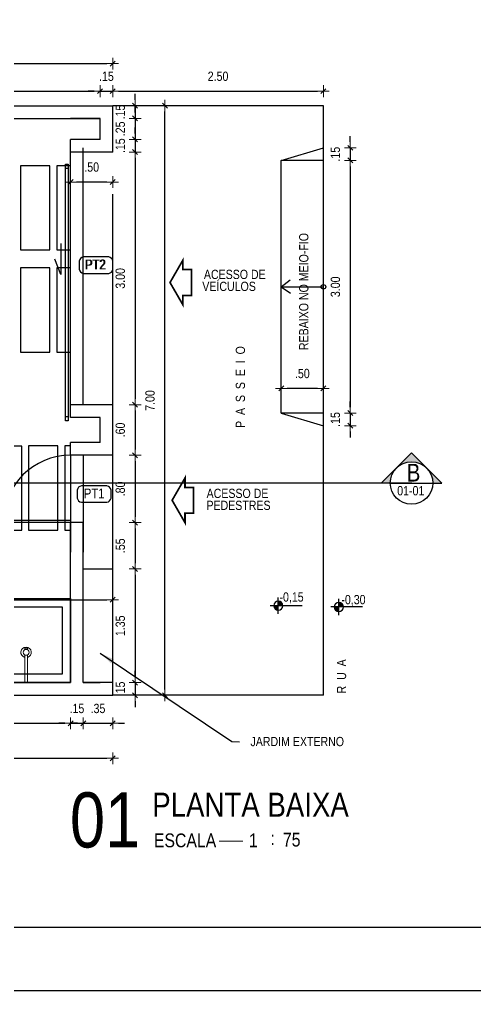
# Model space of a CAD drawing. Header units: millimetres. Extents: x -677 to -23, y -135 to 1112.
# Drawn here: x -113.69 to -108.28, y 838.58 to 850.11 of the extents above; entities that cross this region are included whole.
import ezdxf
from ezdxf.enums import TextEntityAlignment as Align

# ---------------------------------------------------------------- set-up
doc = ezdxf.new("R2010")
doc.units = ezdxf.units.MM
doc.header["$LTSCALE"] = 20
doc.header["$MEASUREMENT"] = 0
doc.header["$PDSIZE"] = -5
for name, pattern in [('DASHDOT2', [0.5, 0.25, -0.125, 0, -0.125]), ('HIDDEN2', [0.1875, 0.125, -0.0625]), ('TRAÇO-2PTOS_P', [0.625, 0.25, -0.125, 0, -0.125, 0, -0.125])]:
    doc.linetypes.add(name, pattern=pattern)
doc.layers.get('0').update_dxf_attribs({"linetype": 'CONTINUOUS'})
doc.layers.get('Defpoints').update_dxf_attribs({"linetype": 'CONTINUOUS'})
for name, color, linetype in [('AR-ALV', 5, 'CONTINUOUS'), ('ARQ-COB-PROJ', 8, 'TRAÇO-2PTOS_P'), ('COTA', 7, 'CONTINUOUS'), ('COTAS', 7, 'CONTINUOUS'), ('DIVERSOS', 1, 'CONTINUOUS'), ('E-txt-g', 3, 'CONTINUOUS'), ('E-TXT-Y', 2, 'CONTINUOUS'), ('Layer1', 7, 'CONTINUOUS'), ('LAYER4', 7, 'CONTINUOUS'), ('LAYER5', 8, 'CONTINUOUS'), ('LAYER7', 4, 'CONTINUOUS')]:
    doc.layers.add(name, color=color, linetype=linetype)
for name, color, linetype, lineweight in [('E-Cta-W', 7, 'CONTINUOUS', 20), ('E-Lay-9', 9, 'CONTINUOUS', 9), ('E-Pen-C', 4, 'CONTINUOUS', 15), ('E-Pen-G', 3, 'CONTINUOUS', 30), ('E-Txt-W', 7, 'CONTINUOUS', 20)]:
    doc.layers.add(name, color=color, linetype=linetype, lineweight=lineweight)
doc.styles.add('F2', font='swissc.ttf')
doc.dimstyles.new('DIMENSION-1', dxfattribs={"dimtxt": 0.11, "dimasz": 0.07, "dimexe": 1, "dimexo": 0, "dimgap": 0.12, "dimtad": 1, "dimzin": 7, "dimdsep": 46, "dimtxsty": 'F2', "dimblk1": 'TRACO', "dimblk2": 'TRACO', "dimsah": 1, "dimcen": 1, "dimse1": 1, "dimse2": 1, "dimclrd": 256, "dimclre": 256, "dimclrt": 6, "dimadec": 0, "dimazin": 0, "dimtfac": 1, "dimtix": 1, "dimtmove": 2, "dimatfit": 3, "dimldrblk": 'TRACO', "dimfxl": 1, "dimtolj": 1, "dimtzin": 0, "dimarcsym": 0})
doc.dimstyles.get("Standard").update_dxf_attribs({"dimtxt": 0.18, "dimasz": 0.18, "dimexe": 0.18, "dimexo": 0.0625, "dimgap": 0.09, "dimtad": 0, "dimtih": 1, "dimtoh": 1, "dimdec": 4, "dimzin": 0, "dimdsep": 46, "dimtxsty": 'Standard', "dimcen": 0.09, "dimadec": 0, "dimazin": 0, "dimtfac": 1, "dimtdec": 4, "dimtofl": 0, "dimtmove": 0, "dimatfit": 3, "dimfxl": 1, "dimtolj": 1, "dimtzin": 0, "dimarcsym": 0})

# ---------------------------------------------------------------- blocks, each defined once
blk = doc.blocks.new('TRACO')
at = {"layer": 'E-Pen-C'}
for p, q in [((-1, 0), (1, 0)), ((0, 1), (0, -1))]:
    blk.add_line(p, q, dxfattribs=at)
at = {"layer": 'E-Pen-G'}
blk.add_line((-0.42, -0.42), (0.42, 0.42), dxfattribs=at)
blk = doc.blocks.new('*D831')
at = {"color": 4, "lineweight": -2}
blk.add_line((-115.655, 841.751), (-113.155, 841.751), dxfattribs=at)
at = {"layer": 'Defpoints', "color": 0, "linetype": 'Continuous'}
for p in [(-115.725, 842.234), (-113.085, 842.234), (-113.085, 841.751)]:
    blk.add_point(p, dxfattribs=at)
at = {"color": 4, "linetype": 'Continuous', "lineweight": -2, "xscale": 0.07, "yscale": 0.07, "zscale": 0.07, "rotation": 180}
blk.add_blockref('TRACO', (-115.725, 841.751), dxfattribs=at)
at = {"color": 4, "linetype": 'Continuous', "lineweight": -2, "xscale": 0.07, "yscale": 0.07, "zscale": 0.07}
blk.add_blockref('TRACO', (-113.085, 841.751), dxfattribs=at)
at = {"color": 4, "linetype": 'Continuous', "insert": (-114.405, 841.927), "char_height": 0.11, "attachment_point": 5, "style": 'F2'}
blk.add_mtext('\\A1;3.85', dxfattribs=at)
blk = doc.blocks.new('*D665')
at = {"color": 4, "lineweight": -2}
for p, q in [((-113.155, 841.751), (-113.225, 841.751)), ((-113.085, 841.751), (-112.935, 841.751)), ((-112.865, 841.751), (-112.795, 841.751))]:
    blk.add_line(p, q, dxfattribs=at)
at = {"layer": 'Defpoints', "color": 0, "linetype": 'Continuous'}
for p in [(-113.085, 842.234), (-112.935, 842.234), (-112.935, 841.751)]:
    blk.add_point(p, dxfattribs=at)
at = {"color": 4, "linetype": 'Continuous', "lineweight": -2, "xscale": 0.07, "yscale": 0.07, "zscale": 0.07}
blk.add_blockref('TRACO', (-113.085, 841.751), dxfattribs=at)
at = {"color": 4, "linetype": 'Continuous', "lineweight": -2, "xscale": 0.07, "yscale": 0.07, "zscale": 0.07, "rotation": 180}
blk.add_blockref('TRACO', (-112.935, 841.751), dxfattribs=at)
at = {"color": 4, "linetype": 'Continuous', "insert": (-113.01, 841.927), "char_height": 0.11, "attachment_point": 5, "style": 'F2'}
blk.add_mtext('\\A1;.15', dxfattribs=at)
blk = doc.blocks.new('*D666')
at = {"color": 4, "lineweight": -2}
blk.add_line((-137.515, 841.336), (-112.655, 841.336), dxfattribs=at)
at = {"layer": 'Defpoints', "color": 0, "linetype": 'Continuous'}
for p in [(-137.585, 841.974), (-112.585, 841.974), (-112.585, 841.336)]:
    blk.add_point(p, dxfattribs=at)
at = {"color": 4, "linetype": 'Continuous', "lineweight": -2, "xscale": 0.07, "yscale": 0.07, "zscale": 0.07, "rotation": 180}
blk.add_blockref('TRACO', (-137.585, 841.336), dxfattribs=at)
at = {"color": 4, "linetype": 'Continuous', "lineweight": -2, "xscale": 0.07, "yscale": 0.07, "zscale": 0.07}
blk.add_blockref('TRACO', (-112.585, 841.336), dxfattribs=at)
at = {"color": 4, "linetype": 'Continuous', "insert": (-122.735, 841.527), "char_height": 0.11, "attachment_point": 5, "style": 'F2'}
blk.add_mtext('\\A1;25.00', dxfattribs=at)
blk = doc.blocks.new('*D839')
at = {"color": 4, "lineweight": -2}
blk.add_line((-115.655, 849.257), (-112.805, 849.257), dxfattribs=at)
at = {"layer": 'Defpoints', "color": 0, "linetype": 'Continuous'}
for p in [(-112.735, 849.257), (-112.735, 848.934), (-115.725, 845.384)]:
    blk.add_point(p, dxfattribs=at)
at = {"color": 4, "linetype": 'Continuous', "lineweight": -2, "xscale": 0.07, "yscale": 0.07, "zscale": 0.07, "rotation": 180}
blk.add_blockref('TRACO', (-115.725, 849.257), dxfattribs=at)
at = {"color": 4, "linetype": 'Continuous', "lineweight": -2, "xscale": 0.07, "yscale": 0.07, "zscale": 0.07}
blk.add_blockref('TRACO', (-112.735, 849.257), dxfattribs=at)
at = {"color": 4, "linetype": 'Continuous', "insert": (-114.23, 849.433), "char_height": 0.11, "attachment_point": 5, "style": 'F2'}
blk.add_mtext('\\A1;2.99', dxfattribs=at)
blk = doc.blocks.new('*D671')
at = {"color": 4, "lineweight": -2}
for p, q in [((-112.805, 849.257), (-112.875, 849.257)), ((-112.735, 849.257), (-112.585, 849.257)), ((-112.515, 849.257), (-112.445, 849.257))]:
    blk.add_line(p, q, dxfattribs=at)
at = {"layer": 'Defpoints', "color": 0, "linetype": 'Continuous'}
for p in [(-112.585, 849.257), (-112.585, 849.084), (-112.735, 848.934)]:
    blk.add_point(p, dxfattribs=at)
at = {"color": 4, "linetype": 'Continuous', "lineweight": -2, "xscale": 0.07, "yscale": 0.07, "zscale": 0.07}
blk.add_blockref('TRACO', (-112.735, 849.257), dxfattribs=at)
at = {"color": 4, "linetype": 'Continuous', "lineweight": -2, "xscale": 0.07, "yscale": 0.07, "zscale": 0.07, "rotation": 180}
blk.add_blockref('TRACO', (-112.585, 849.257), dxfattribs=at)
at = {"color": 4, "linetype": 'Continuous', "insert": (-112.66, 849.433), "char_height": 0.11, "attachment_point": 5, "style": 'F2'}
blk.add_mtext('\\A1;.15', dxfattribs=at)
blk = doc.blocks.new('*D840')
at = {"color": 4, "lineweight": -2}
blk.add_line((-137.515, 849.584), (-112.655, 849.584), dxfattribs=at)
at = {"layer": 'Defpoints', "color": 0, "linetype": 'Continuous'}
for p in [(-112.585, 849.584), (-137.585, 849.084), (-112.585, 849.084)]:
    blk.add_point(p, dxfattribs=at)
at = {"color": 4, "linetype": 'Continuous', "lineweight": -2, "xscale": 0.07, "yscale": 0.07, "zscale": 0.07, "rotation": 180}
blk.add_blockref('TRACO', (-137.585, 849.584), dxfattribs=at)
at = {"color": 4, "linetype": 'Continuous', "lineweight": -2, "xscale": 0.07, "yscale": 0.07, "zscale": 0.07}
blk.add_blockref('TRACO', (-112.585, 849.584), dxfattribs=at)
at = {"color": 4, "linetype": 'Continuous', "insert": (-122.735, 849.81), "char_height": 0.11, "attachment_point": 5, "style": 'F2'}
blk.add_mtext('\\A1;25.00', dxfattribs=at)
blk = doc.blocks.new('*D688')
at = {"color": 4, "lineweight": -2}
blk.add_line((-112.515, 849.257), (-110.155, 849.257), dxfattribs=at)
at = {"layer": 'Defpoints', "color": 0, "linetype": 'Continuous'}
for p in [(-110.085, 849.257), (-112.585, 848.857), (-110.085, 848.857)]:
    blk.add_point(p, dxfattribs=at)
at = {"color": 4, "linetype": 'Continuous', "lineweight": -2, "xscale": 0.07, "yscale": 0.07, "zscale": 0.07, "rotation": 180}
blk.add_blockref('TRACO', (-112.585, 849.257), dxfattribs=at)
at = {"color": 4, "linetype": 'Continuous', "lineweight": -2, "xscale": 0.07, "yscale": 0.07, "zscale": 0.07}
blk.add_blockref('TRACO', (-110.085, 849.257), dxfattribs=at)
at = {"color": 4, "linetype": 'Continuous', "insert": (-111.335, 849.433), "char_height": 0.11, "attachment_point": 5, "style": 'F2'}
blk.add_mtext('\\A1;2.50', dxfattribs=at)
blk = doc.blocks.new('*D689')
at = {"color": 4, "lineweight": -2}
for p, q in [((-109.766, 848.654), (-109.766, 848.724)), ((-109.766, 848.584), (-109.766, 848.434)), ((-109.766, 848.364), (-109.766, 848.294))]:
    blk.add_line(p, q, dxfattribs=at)
at = {"layer": 'Defpoints', "color": 0, "linetype": 'Continuous'}
for p in [(-109.925, 848.584), (-109.925, 848.434), (-109.766, 848.434)]:
    blk.add_point(p, dxfattribs=at)
at = {"color": 4, "linetype": 'Continuous', "lineweight": -2, "xscale": 0.07, "yscale": 0.07, "zscale": 0.07}
for p, rotation in [((-109.766, 848.584), 270), ((-109.766, 848.434), 90)]:
    blk.add_blockref('TRACO', p, dxfattribs=dict(at, rotation=rotation))
at = {"color": 4, "linetype": 'Continuous', "insert": (-109.943, 848.509), "char_height": 0.11, "attachment_point": 5, "rotation": 90, "style": 'F2'}
blk.add_mtext('\\A1;.15', dxfattribs=at)
blk = doc.blocks.new('*D690')
at = {"color": 4, "lineweight": -2}
blk.add_line((-109.766, 848.364), (-109.766, 845.504), dxfattribs=at)
at = {"layer": 'Defpoints', "color": 0, "linetype": 'Continuous'}
for p in [(-109.925, 848.434), (-109.925, 845.434), (-109.766, 845.434)]:
    blk.add_point(p, dxfattribs=at)
at = {"color": 4, "linetype": 'Continuous', "lineweight": -2, "xscale": 0.07, "yscale": 0.07, "zscale": 0.07}
for p, rotation in [((-109.766, 848.434), 90), ((-109.766, 845.434), 270)]:
    blk.add_blockref('TRACO', p, dxfattribs=dict(at, rotation=rotation))
at = {"color": 4, "linetype": 'Continuous', "insert": (-109.942, 846.934), "char_height": 0.11, "attachment_point": 5, "rotation": 90, "style": 'F2'}
blk.add_mtext('\\A1;3.00', dxfattribs=at)
blk = doc.blocks.new('*D691')
at = {"color": 4, "lineweight": -2}
for p, q in [((-109.766, 845.504), (-109.766, 845.574)), ((-109.766, 845.434), (-109.766, 845.284)), ((-109.766, 845.214), (-109.766, 845.144))]:
    blk.add_line(p, q, dxfattribs=at)
at = {"layer": 'Defpoints', "color": 0, "linetype": 'Continuous'}
for p in [(-109.925, 845.434), (-109.925, 845.284), (-109.766, 845.284)]:
    blk.add_point(p, dxfattribs=at)
at = {"color": 4, "linetype": 'Continuous', "lineweight": -2, "xscale": 0.07, "yscale": 0.07, "zscale": 0.07}
for p, rotation in [((-109.766, 845.434), 270), ((-109.766, 845.284), 90)]:
    blk.add_blockref('TRACO', p, dxfattribs=dict(at, rotation=rotation))
at = {"color": 4, "linetype": 'Continuous', "insert": (-109.943, 845.359), "char_height": 0.11, "attachment_point": 5, "rotation": 90, "style": 'F2'}
blk.add_mtext('\\A1;.15', dxfattribs=at)
blk = doc.blocks.new('*D692')
at = {"color": 4, "lineweight": -2}
blk.add_line((-110.155, 845.728), (-110.515, 845.728), dxfattribs=at)
at = {"layer": 'Defpoints', "color": 0, "linetype": 'Continuous'}
for p in [(-110.585, 845.728), (-110.585, 845.434), (-110.085, 845.434)]:
    blk.add_point(p, dxfattribs=at)
at = {"color": 4, "linetype": 'Continuous', "lineweight": -2, "xscale": 0.07, "yscale": 0.07, "zscale": 0.07, "rotation": 180}
blk.add_blockref('TRACO', (-110.585, 845.728), dxfattribs=at)
at = {"color": 4, "linetype": 'Continuous', "lineweight": -2, "xscale": 0.07, "yscale": 0.07, "zscale": 0.07}
blk.add_blockref('TRACO', (-110.085, 845.728), dxfattribs=at)
at = {"color": 4, "linetype": 'Continuous', "insert": (-110.335, 845.904), "char_height": 0.11, "attachment_point": 5, "style": 'F2'}
blk.add_mtext('\\A1;.50', dxfattribs=at)
blk = doc.blocks.new('Seta')
at = {"const_width": 2}
blk.add_lwpolyline([(10, 15), (10, 26), (25, 0), (10, -26), (10, -15), (0, -15), (0, 15)], close=True, dxfattribs=at)
blk = doc.blocks.new('*D693')
at = {"color": 4, "lineweight": -2}
for p, q in [((-113.005, 841.751), (-113.075, 841.751)), ((-112.935, 841.751), (-112.585, 841.751)), ((-112.515, 841.751), (-112.445, 841.751))]:
    blk.add_line(p, q, dxfattribs=at)
at = {"layer": 'Defpoints', "color": 0, "linetype": 'Continuous'}
for p in [(-112.935, 842.234), (-112.585, 842.234), (-112.585, 841.751)]:
    blk.add_point(p, dxfattribs=at)
at = {"color": 4, "linetype": 'Continuous', "lineweight": -2, "xscale": 0.07, "yscale": 0.07, "zscale": 0.07}
blk.add_blockref('TRACO', (-112.935, 841.751), dxfattribs=at)
at = {"color": 4, "linetype": 'Continuous', "lineweight": -2, "xscale": 0.07, "yscale": 0.07, "zscale": 0.07, "rotation": 180}
blk.add_blockref('TRACO', (-112.585, 841.751), dxfattribs=at)
at = {"color": 4, "linetype": 'Continuous', "insert": (-112.76, 841.927), "char_height": 0.11, "attachment_point": 5, "style": 'F2'}
blk.add_mtext('\\A1;.35', dxfattribs=at)
blk = doc.blocks.new('Chuveiro')
at = {"layer": 'E-Lay-9', "color": 8}
for p, q in [((-0.031, 0.016), (-0.36, 0.016)), ((0.051, 0.016), (0.031, 0.016)), ((0.051, 0.016), (0.051, -0.016)), ((-0.031, -0.016), (-0.36, -0.016)), ((0.051, -0.016), (0.031, -0.016))]:
    blk.add_line(p, q, dxfattribs=at)
blk.add_circle((0, 0), 0.0348, dxfattribs=at)
for centre, radius, start, end in [((0, 0), 0.0624, 194.4775, 165.5225), ((0.009, 0), 0.0444, 339.4266, 20.5734)]:
    blk.add_arc(centre, radius, start, end, dxfattribs=at)
blk = doc.blocks.new('A$C52F82244')
at = {"layer": 'LAYER5'}
blk.add_hatch(color=2, dxfattribs=at).paths.add_polyline_path([(0.5, 0.85), (0, 0.35), (0.15, 0.35, -1), (0.85, 0.35), (1, 0.35)])
at = {"layer": 'LAYER4', "color": 2}
blk.add_line((0.15, 0.35), (0.85, 0.35), dxfattribs=at)
at = {"layer": 'LAYER7', "color": 2}
for p, q in [((0.5, 0.85), (0, 0.35)), ((0.5, 0.85), (1, 0.35)), ((0.15, 0.35), (0, 0.35)), ((0.85, 0.35), (1, 0.35))]:
    blk.add_line(p, q, dxfattribs=at)
blk.add_circle((0.5, 0.35), 0.35, dxfattribs=at)
blk = doc.blocks.new('NIVEL')
at = {"layer": 'DIVERSOS'}
h = blk.add_hatch(color=7, dxfattribs=at)
h.paths.add_polyline_path([(0, 0.137, 0.414214), (-0.137, 0), (0, 0)])
h.paths.add_polyline_path([(0, 0), (0, -0.137, 0.414214), (0.137, 0)])
at = {"layer": 'DIVERSOS', "color": 7}
for p, q in [((0.709, 0), (-0.242, 0)), ((0, 0.242), (0, -0.242))]:
    blk.add_line(p, q, dxfattribs=at)
blk.add_circle((0, 0), 0.137, dxfattribs=at)
blk = doc.blocks.new('*D769')
at = {"color": 4, "lineweight": -2}
blk.add_line((-115.655, 843.219), (-112.655, 843.219), dxfattribs=at)
at = {"layer": 'Defpoints', "color": 0, "linetype": 'Continuous'}
for p in [(-112.585, 843.534), (-115.725, 843.444), (-112.585, 843.219)]:
    blk.add_point(p, dxfattribs=at)
at = {"color": 4, "linetype": 'Continuous', "lineweight": -2, "xscale": 0.07, "yscale": 0.07, "zscale": 0.07, "rotation": 180}
blk.add_blockref('TRACO', (-115.725, 843.219), dxfattribs=at)
at = {"color": 4, "linetype": 'Continuous', "lineweight": -2, "xscale": 0.07, "yscale": 0.07, "zscale": 0.07}
blk.add_blockref('TRACO', (-112.585, 843.219), dxfattribs=at)
at = {"color": 4, "linetype": 'Continuous', "insert": (-114.155, 843.395), "char_height": 0.11, "attachment_point": 5, "style": 'F2'}
blk.add_mtext('\\A1;3.15', dxfattribs=at)
blk = doc.blocks.new('IND_DES')
at = {"layer": 'E-Txt-W', "color": 7}
blk.add_line((0.0269, -0.2428), (0.1984, -0.2428), dxfattribs=at)
at = {"layer": 'E-txt-g', "color": 7, "style": 'F2'}
for s, p in [('ESCALA', (-0.4463, -0.2864)), ('1', (0.2426, -0.2864)), (':', (0.3988, -0.2706))]:
    blk.add_text(s, height=0.1, dxfattribs=at).set_placement(p)
blk.add_attdef('ESCALA', (0.4897, -0.2812), '', height=0.1, dxfattribs=at)
at = {"layer": 'E-Txt-W', "color": 6, "style": 'F2'}
blk.add_attdef('00', text='', height=0.4, dxfattribs=at).set_placement((-0.7083, -0.2881), align=Align.CENTER)
at = {"layer": 'E-TXT-Y', "color": 7, "style": 'F2'}
for tag, p in [('PROJETO', (-0.4563, 0.1829)), ('DESENHO', (-0.4582, -0.0658))]:
    blk.add_attdef(tag, p, '', height=0.175, dxfattribs=at)
blk = doc.blocks.new('*D867')
at = {"color": 4, "lineweight": -2}
for p, q in [((-112.805, 849.257), (-112.875, 849.257)), ((-112.735, 849.257), (-112.585, 849.257)), ((-112.515, 849.257), (-112.445, 849.257))]:
    blk.add_line(p, q, dxfattribs=at)
at = {"layer": 'Defpoints', "color": 0, "linetype": 'Continuous'}
for p in [(-112.585, 849.257), (-112.585, 849.084), (-112.735, 848.934)]:
    blk.add_point(p, dxfattribs=at)
at = {"color": 4, "linetype": 'Continuous', "lineweight": -2, "xscale": 0.07, "yscale": 0.07, "zscale": 0.07}
blk.add_blockref('TRACO', (-112.735, 849.257), dxfattribs=at)
at = {"color": 4, "linetype": 'Continuous', "lineweight": -2, "xscale": 0.07, "yscale": 0.07, "zscale": 0.07, "rotation": 180}
blk.add_blockref('TRACO', (-112.585, 849.257), dxfattribs=at)
at = {"color": 4, "linetype": 'Continuous', "insert": (-112.66, 849.433), "char_height": 0.11, "attachment_point": 5, "style": 'F2'}
blk.add_mtext('\\A1;.15', dxfattribs=at)
blk = doc.blocks.new('*D857')
at = {"color": 4, "lineweight": -2}
for p, q in [((-112.319, 849.154), (-112.319, 849.224)), ((-112.319, 849.084), (-112.319, 848.934)), ((-112.319, 848.864), (-112.319, 848.794))]:
    blk.add_line(p, q, dxfattribs=at)
at = {"layer": 'Defpoints', "color": 0, "linetype": 'Continuous'}
for p in [(-112.585, 849.084), (-112.585, 848.934), (-112.319, 848.934)]:
    blk.add_point(p, dxfattribs=at)
at = {"color": 4, "linetype": 'Continuous', "lineweight": -2, "xscale": 0.07, "yscale": 0.07, "zscale": 0.07}
for p, rotation in [((-112.319, 849.084), 270), ((-112.319, 848.934), 90)]:
    blk.add_blockref('TRACO', p, dxfattribs=dict(at, rotation=rotation))
at = {"color": 4, "linetype": 'Continuous', "insert": (-112.495, 849.009), "char_height": 0.11, "attachment_point": 5, "rotation": 90, "style": 'F2'}
blk.add_mtext('\\A1;.15', dxfattribs=at)
blk = doc.blocks.new('*D858')
at = {"color": 4, "lineweight": -2}
for p, q in [((-112.319, 849.004), (-112.319, 849.074)), ((-112.319, 848.934), (-112.319, 848.684)), ((-112.319, 848.614), (-112.319, 848.544))]:
    blk.add_line(p, q, dxfattribs=at)
at = {"layer": 'Defpoints', "color": 0, "linetype": 'Continuous'}
for p in [(-112.585, 848.934), (-112.735, 848.684), (-112.319, 848.684)]:
    blk.add_point(p, dxfattribs=at)
at = {"color": 4, "linetype": 'Continuous', "lineweight": -2, "xscale": 0.07, "yscale": 0.07, "zscale": 0.07}
for p, rotation in [((-112.319, 848.934), 270), ((-112.319, 848.684), 90)]:
    blk.add_blockref('TRACO', p, dxfattribs=dict(at, rotation=rotation))
at = {"color": 4, "linetype": 'Continuous', "insert": (-112.495, 848.809), "char_height": 0.11, "attachment_point": 5, "rotation": 90, "style": 'F2'}
blk.add_mtext('\\A1;.25', dxfattribs=at)
blk = doc.blocks.new('*D859')
at = {"color": 4, "lineweight": -2}
blk.add_line((-112.319, 848.464), (-112.319, 845.604), dxfattribs=at)
at = {"layer": 'Defpoints', "color": 0, "linetype": 'Continuous'}
for p in [(-112.735, 848.534), (-112.935, 845.534), (-112.319, 845.534)]:
    blk.add_point(p, dxfattribs=at)
at = {"color": 4, "linetype": 'Continuous', "lineweight": -2, "xscale": 0.07, "yscale": 0.07, "zscale": 0.07}
for p, rotation in [((-112.319, 848.534), 90), ((-112.319, 845.534), 270)]:
    blk.add_blockref('TRACO', p, dxfattribs=dict(at, rotation=rotation))
at = {"color": 4, "linetype": 'Continuous', "insert": (-112.495, 847.034), "char_height": 0.11, "attachment_point": 5, "rotation": 90, "style": 'F2'}
blk.add_mtext('\\A1;3.00', dxfattribs=at)
blk = doc.blocks.new('*D860')
at = {"color": 4, "lineweight": -2}
blk.add_line((-112.319, 845.464), (-112.319, 845.004), dxfattribs=at)
at = {"layer": 'Defpoints', "color": 0, "linetype": 'Continuous'}
for p in [(-112.935, 845.534), (-112.935, 844.934), (-112.319, 844.934)]:
    blk.add_point(p, dxfattribs=at)
at = {"color": 4, "linetype": 'Continuous', "lineweight": -2, "xscale": 0.07, "yscale": 0.07, "zscale": 0.07}
for p, rotation in [((-112.319, 845.534), 90), ((-112.319, 844.934), 270)]:
    blk.add_blockref('TRACO', p, dxfattribs=dict(at, rotation=rotation))
at = {"color": 4, "linetype": 'Continuous', "insert": (-112.495, 845.234), "char_height": 0.11, "attachment_point": 5, "rotation": 90, "style": 'F2'}
blk.add_mtext('\\A1;.60', dxfattribs=at)
blk = doc.blocks.new('*D861')
at = {"color": 4, "lineweight": -2}
blk.add_line((-112.319, 844.864), (-112.319, 844.204), dxfattribs=at)
at = {"layer": 'Defpoints', "color": 0, "linetype": 'Continuous'}
for p in [(-112.935, 844.934), (-112.935, 844.134), (-112.319, 844.134)]:
    blk.add_point(p, dxfattribs=at)
at = {"color": 4, "linetype": 'Continuous', "lineweight": -2, "xscale": 0.07, "yscale": 0.07, "zscale": 0.07}
for p, rotation in [((-112.319, 844.934), 90), ((-112.319, 844.134), 270)]:
    blk.add_blockref('TRACO', p, dxfattribs=dict(at, rotation=rotation))
at = {"color": 4, "linetype": 'Continuous', "insert": (-112.495, 844.534), "char_height": 0.11, "attachment_point": 5, "rotation": 90, "style": 'F2'}
blk.add_mtext('\\A1;.80', dxfattribs=at)
blk = doc.blocks.new('*D862')
at = {"color": 4, "lineweight": -2}
blk.add_line((-112.319, 843.514), (-112.319, 842.304), dxfattribs=at)
at = {"layer": 'Defpoints', "color": 0, "linetype": 'Continuous'}
for p in [(-112.585, 843.584), (-112.585, 842.234), (-112.319, 842.234)]:
    blk.add_point(p, dxfattribs=at)
at = {"color": 4, "linetype": 'Continuous', "lineweight": -2, "xscale": 0.07, "yscale": 0.07, "zscale": 0.07}
for p, rotation in [((-112.319, 843.584), 90), ((-112.319, 842.234), 270)]:
    blk.add_blockref('TRACO', p, dxfattribs=dict(at, rotation=rotation))
at = {"color": 4, "linetype": 'Continuous', "insert": (-112.495, 842.909), "char_height": 0.11, "attachment_point": 5, "rotation": 90, "style": 'F2'}
blk.add_mtext('\\A1;1.35', dxfattribs=at)
blk = doc.blocks.new('*D863')
at = {"color": 4, "lineweight": -2}
blk.add_line((-111.966, 842.154), (-111.966, 849.014), dxfattribs=at)
at = {"layer": 'Defpoints', "color": 0, "linetype": 'Continuous'}
for p in [(-111.966, 849.084), (-110.085, 849.084), (-110.085, 842.084)]:
    blk.add_point(p, dxfattribs=at)
at = {"color": 4, "linetype": 'Continuous', "lineweight": -2, "xscale": 0.07, "yscale": 0.07, "zscale": 0.07}
for p, rotation in [((-111.966, 849.084), 90), ((-111.966, 842.084), 270)]:
    blk.add_blockref('TRACO', p, dxfattribs=dict(at, rotation=rotation))
at = {"color": 4, "linetype": 'Continuous', "insert": (-112.142, 845.584), "char_height": 0.11, "attachment_point": 5, "rotation": 90, "style": 'F2'}
blk.add_mtext('\\A1;7.00', dxfattribs=at)
blk = doc.blocks.new('*D864')
at = {"color": 4, "lineweight": -2}
blk.add_line((-112.655, 848.178), (-113.015, 848.178), dxfattribs=at)
at = {"layer": 'Defpoints', "color": 0, "linetype": 'Continuous'}
for p in [(-113.085, 848.325), (-112.585, 848.325), (-113.085, 848.178)]:
    blk.add_point(p, dxfattribs=at)
at = {"color": 4, "linetype": 'Continuous', "lineweight": -2, "xscale": 0.07, "yscale": 0.07, "zscale": 0.07, "rotation": 180}
blk.add_blockref('TRACO', (-113.085, 848.178), dxfattribs=at)
at = {"color": 4, "linetype": 'Continuous', "lineweight": -2, "xscale": 0.07, "yscale": 0.07, "zscale": 0.07}
blk.add_blockref('TRACO', (-112.585, 848.178), dxfattribs=at)
at = {"color": 4, "linetype": 'Continuous', "insert": (-112.835, 848.355), "char_height": 0.11, "attachment_point": 5, "style": 'F2'}
blk.add_mtext('\\A1;.50', dxfattribs=at)
blk = doc.blocks.new('*D865')
at = {"color": 4, "lineweight": -2}
for p, q in [((-112.319, 848.754), (-112.319, 848.824)), ((-112.319, 848.684), (-112.319, 848.534)), ((-112.319, 848.464), (-112.319, 848.394))]:
    blk.add_line(p, q, dxfattribs=at)
at = {"layer": 'Defpoints', "color": 0, "linetype": 'Continuous'}
for p in [(-112.735, 848.684), (-112.735, 848.534), (-112.319, 848.534)]:
    blk.add_point(p, dxfattribs=at)
at = {"color": 4, "linetype": 'Continuous', "lineweight": -2, "xscale": 0.07, "yscale": 0.07, "zscale": 0.07}
for p, rotation in [((-112.319, 848.684), 270), ((-112.319, 848.534), 90)]:
    blk.add_blockref('TRACO', p, dxfattribs=dict(at, rotation=rotation))
at = {"color": 4, "linetype": 'Continuous', "insert": (-112.495, 848.609), "char_height": 0.11, "attachment_point": 5, "rotation": 90, "style": 'F2'}
blk.add_mtext('\\A1;.15', dxfattribs=at)
blk = doc.blocks.new('*D866')
at = {"color": 4, "lineweight": -2}
blk.add_line((-112.319, 844.064), (-112.319, 843.654), dxfattribs=at)
at = {"layer": 'Defpoints', "color": 0, "linetype": 'Continuous'}
for p in [(-112.935, 844.134), (-112.935, 843.584), (-112.319, 843.584)]:
    blk.add_point(p, dxfattribs=at)
at = {"color": 4, "linetype": 'Continuous', "lineweight": -2, "xscale": 0.07, "yscale": 0.07, "zscale": 0.07}
for p, rotation in [((-112.319, 844.134), 90), ((-112.319, 843.584), 270)]:
    blk.add_blockref('TRACO', p, dxfattribs=dict(at, rotation=rotation))
at = {"color": 4, "linetype": 'Continuous', "insert": (-112.495, 843.859), "char_height": 0.11, "attachment_point": 5, "rotation": 90, "style": 'F2'}
blk.add_mtext('\\A1;.55', dxfattribs=at)
blk = doc.blocks.new('*D868')
at = {"color": 4, "lineweight": -2}
for p, q in [((-112.319, 842.304), (-112.319, 842.374)), ((-112.319, 842.234), (-112.319, 842.084)), ((-112.319, 842.014), (-112.319, 841.944))]:
    blk.add_line(p, q, dxfattribs=at)
at = {"layer": 'Defpoints', "color": 0, "linetype": 'Continuous'}
for p in [(-112.585, 842.234), (-112.585, 842.084), (-112.319, 842.084)]:
    blk.add_point(p, dxfattribs=at)
at = {"color": 4, "linetype": 'Continuous', "lineweight": -2, "xscale": 0.07, "yscale": 0.07, "zscale": 0.07}
for p, rotation in [((-112.319, 842.234), 270), ((-112.319, 842.084), 90)]:
    blk.add_blockref('TRACO', p, dxfattribs=dict(at, rotation=rotation))
at = {"color": 4, "linetype": 'Continuous', "insert": (-112.495, 842.159), "char_height": 0.11, "attachment_point": 5, "rotation": 90, "style": 'F2'}
blk.add_mtext('\\A1;.15', dxfattribs=at)

msp = doc.modelspace()

# ---------------------------------------------------------------- linework, layer by layer
at = {"color": 5, "linetype": 'Continuous'}
for p, q in [((-137.585, 849.084), (-112.585, 849.084)), ((-112.585, 848.934), (-112.585, 849.084)), ((-137.435, 848.934), (-112.735, 848.934)), ((-112.735, 848.934), (-113.085, 848.934)), ((-112.735, 848.684), (-112.735, 848.934)), ((-112.585, 848.534), (-112.585, 848.934)), ((-113.085, 848.534), (-113.085, 848.684)), ((-112.735, 848.684), (-113.085, 848.684)), ((-112.585, 848.534), (-113.085, 848.534)), ((-113.085, 845.384), (-113.085, 845.534)), ((-112.585, 845.534), (-113.085, 845.534)), ((-112.585, 844.934), (-112.585, 845.534)), ((-112.735, 845.384), (-113.085, 845.384)), ((-112.735, 845.084), (-112.735, 845.384)), ((-113.085, 844.934), (-113.085, 845.084)), ((-112.735, 845.084), (-113.085, 845.084)), ((-112.585, 844.934), (-113.085, 844.934)), ((-113.085, 842.234), (-113.085, 844.134)), ((-112.935, 844.134), (-113.085, 844.134)), ((-112.935, 843.584), (-112.935, 844.134)), ((-112.935, 842.234), (-112.935, 843.584)), ((-115.725, 842.234), (-113.085, 842.234)), ((-112.585, 842.234), (-112.935, 842.234)), ((-112.585, 842.084), (-112.585, 842.234)), ((-137.585, 842.084), (-112.585, 842.084))]:
    msp.add_line(p, q, dxfattribs=at)
at = {"color": 2, "linetype": 'Continuous'}
for p, q in [((-112.935, 843.584), (-112.935, 843.584)), ((-112.935, 842.234), (-112.735, 842.234))]:
    msp.add_line(p, q, dxfattribs=at)
at = {"color": 2}
msp.add_lwpolyline([(-156.836, 838.578), (-93.756, 838.578), (-93.756, 883.128), (-156.836, 883.128)], close=True, dxfattribs=at)
at = {"color": 5, "linetype": 'Continuous'}
msp.add_lwpolyline([(-154.961, 882.378), (-94.506, 882.378), (-94.506, 839.328), (-154.961, 839.328)], close=True, dxfattribs=at)
at = {"color": 8, "linetype": 'Continuous'}
for points in [[(-114.085, 843.234), (-113.085, 843.234), (-113.085, 842.234), (-114.085, 842.234)], [(-113.985, 843.134), (-113.185, 843.134), (-113.185, 842.334), (-113.985, 842.334)]]:
    msp.add_lwpolyline(points, close=True, dxfattribs=at)
at = {"layer": 'AR-ALV', "color": 8, "linetype": 'Continuous'}
for p, q in [((-110.085, 849.084), (-112.585, 849.084)), ((-110.085, 842.084), (-110.085, 849.084)), ((-113.085, 845.584), (-113.085, 848.584)), ((-112.935, 845.584), (-112.935, 848.584)), ((-110.585, 848.434), (-110.085, 848.584)), ((-113.085, 845.534), (-113.085, 848.534)), ((-112.935, 845.534), (-112.935, 848.534)), ((-110.085, 848.434), (-110.585, 848.434)), ((-110.585, 845.434), (-110.585, 848.434)), ((-110.585, 846.934), (-110.481, 847.018)), ((-110.585, 846.934), (-110.085, 846.934)), ((-110.585, 846.934), (-110.475, 846.859)), ((-110.085, 845.434), (-110.585, 845.434)), ((-110.585, 845.434), (-110.085, 845.284)), ((-113.085, 844.934), (-113.085, 844.134)), ((-112.935, 844.934), (-112.935, 844.134)), ((-113.085, 844.584), (-113.085, 843.784)), ((-112.935, 844.584), (-112.935, 843.784)), ((-112.585, 842.234), (-112.585, 843.584)), ((-110.085, 842.084), (-112.585, 842.084))]:
    msp.add_line(p, q, dxfattribs=at)
at = {"layer": 'AR-ALV', "color": 2, "linetype": 'DASHDOT2'}
msp.add_line((-109.034, 844.604), (-138.469, 844.604), dxfattribs=at)
at = {"layer": 'AR-ALV', "color": 8, "linetype": 'Continuous'}
for points in [[(-113.332, 847.97), (-113.332, 848.372), (-113.68, 848.372), (-113.68, 848.144)], [(-113.085, 848.372), (-113.25, 848.372), (-113.25, 848.144)], [(-113.085, 848.372), (-113.25, 848.372), (-113.25, 847.373), (-113.085, 847.373)], [(-113.085, 847.158), (-113.25, 847.158), (-113.25, 846.159), (-113.085, 846.159)], [(-113.085, 845.045), (-113.154, 845.045), (-113.154, 844.046), (-113.085, 844.046)]]:
    msp.add_lwpolyline(points, dxfattribs=at)
for points in [[(-113.68, 847.373), (-113.332, 847.373), (-113.332, 848.372), (-113.68, 848.372)], [(-113.68, 846.159), (-113.332, 846.159), (-113.332, 847.158), (-113.68, 847.158)], [(-114.014, 844.043), (-113.665, 844.043), (-113.665, 845.042), (-114.014, 845.042)], [(-113.584, 844.046), (-113.235, 844.046), (-113.235, 845.045), (-113.584, 845.045)]]:
    msp.add_lwpolyline(points, close=True, dxfattribs=at)
at = {"layer": 'AR-ALV', "color": 7, "linetype": 'Continuous'}
for points in [[(-113.115, 845.391), (-113.145, 845.391), (-113.145, 848.391), (-113.115, 848.391)], [(-113.115, 845.341), (-113.145, 845.341), (-113.145, 848.341), (-113.115, 848.341)], [(-113.085, 844.134), (-113.885, 844.134), (-113.885, 844.164), (-113.085, 844.164)]]:
    msp.add_lwpolyline(points, close=True, dxfattribs=at)
msp.add_lwpolyline([(-113.201, 847.447), (-113.201, 847.08), (-113.273, 847.261)], dxfattribs=at)
msp.add_lwpolyline([(-113.201, 847.447), (-113.201, 847.08), (-113.273, 847.261)], dxfattribs=at)
at = {"layer": 'AR-ALV', "color": 8, "linetype": 'Continuous'}
msp.add_circle((-110.085, 846.934), 0.0271, dxfattribs=at)
at = {"layer": 'ARQ-COB-PROJ', "linetype": 'HIDDEN2'}
for p, q in [((-112.585, 845.534), (-112.585, 848.534)), ((-112.585, 843.584), (-112.585, 844.934)), ((-112.935, 843.584), (-112.585, 843.584))]:
    msp.add_line(p, q, dxfattribs=at)
msp.add_arc((-113.085, 844.134), 0.8, 90, 180, dxfattribs=at)
at = {"layer": 'COTA', "color": 4, "linetype": 'Continuous'}
for points in [[(-112.583, 847.238, 0.331371), (-112.633, 847.288), (-112.933, 847.288, 0.332506), (-112.983, 847.238), (-112.983, 847.143, 0.330378), (-112.933, 847.093), (-112.633, 847.093, 0.331371), (-112.583, 847.143)], [(-112.583, 847.238, 0.331371), (-112.633, 847.288), (-112.933, 847.288, 0.332506), (-112.983, 847.238), (-112.983, 847.143, 0.330378), (-112.933, 847.093), (-112.633, 847.093, 0.331371), (-112.583, 847.143)], [(-112.605, 844.52, 0.331371), (-112.655, 844.57), (-112.956, 844.57, 0.332506), (-113.006, 844.52), (-113.006, 844.426, 0.330378), (-112.956, 844.375), (-112.655, 844.376, 0.331371), (-112.605, 844.426)]]:
    msp.add_lwpolyline(points, format="xyb", close=True, dxfattribs=at)

# ---------------------------------------------------------------- block references
ref = msp.add_blockref('IND_DES', (-111.366, 840.748), dxfattribs=dict(xscale=1.636240131907927, yscale=1.636240131907927, zscale=1.636240131907927))
ref.add_attrib('00', '01', dxfattribs={"layer": 'E-Txt-W', "height": 0.6545, "style": 'F2'}).set_placement((-112.676, 840.277), align=Align.CENTER)
ref.add_attrib('DESENHO', 'PLANTA BAIXA', (-112.116, 840.641), dxfattribs={"layer": 'E-TXT-Y', "color": 2, "height": 0.28634, "style": 'F2'})
ref.add_attrib('ESCALA', '75', (-110.565, 840.288), dxfattribs={"layer": 'E-txt-g', "color": 7, "height": 0.1636, "style": 'F2'})
at = {"layer": 'COTAS', "color": 7, "linetype": 'Continuous', "xscale": 0.01021081284682192, "yscale": 0.01021081284682192, "zscale": 0.01021081284682192, "rotation": 180}
for p in [(-111.65, 846.985), (-111.625, 844.399)]:
    msp.add_blockref('Seta', p, dxfattribs=at)
at = {"layer": 'E-Lay-9', "color": 7, "rotation": 90.00000000000001}
msp.add_blockref('Chuveiro', (-113.613, 842.594), dxfattribs=at)
at = {"layer": 'LAYER4', "color": 2, "xscale": 0.7200000000000001, "yscale": 0.7200000000000001, "zscale": 0.7200000000000001}
msp.add_blockref('A$C52F82244', (-109.399, 844.352), dxfattribs=at)
at = {"layer": 'LAYER7', "color": 7, "linetype": 'Continuous', "xscale": -0.3985866620477118, "yscale": 0.3985866620477118, "zscale": 0.3985866620477118, "rotation": 180}
for p in [(-110.62, 843.148), (-109.902, 843.133)]:
    msp.add_blockref('NIVEL', p, dxfattribs=at)

# ---------------------------------------------------------------- texts
at = {"color": 7, "style": 'F2'}
for s, height, p in [('B', 0.21, (-109.095, 844.622)), ('01-01', 0.11, (-109.209, 844.458))]:
    msp.add_text(s, height=height, dxfattribs=at).set_placement(p)
at = {"layer": 'E-Cta-W', "color": 4, "style": 'F2'}
msp.add_text('JARDIM EXTERNO', height=0.10972, dxfattribs=at).set_placement((-110.95, 841.48))
at = {"layer": 'Layer1', "color": 7, "linetype": 'Continuous', "style": 'F2'}
msp.add_text('REBAIXO NO MEIO-FIO', height=0.10972, rotation=90, dxfattribs=at).set_placement((-110.263, 846.183))
at = {"layer": 'Layer1', "color": 4, "linetype": 'Continuous', "style": 'F2'}
for s, p in [('PT2', (-112.919, 847.257, 1.712)), ('PT2', (-112.908, 847.257, 1.712)), ('PT1', (-112.928, 844.539, 1.712))]:
    msp.add_text(s, height=0.1166, dxfattribs=at).set_placement(p, align=Align.TOP_LEFT)
at = {"layer": 'Layer1', "color": 7, "linetype": 'Continuous', "style": 'F2'}
for s, p in [('ACESSO DE', (-111.503, 847.136)), ('VEÍCULOS', (-111.522, 846.994)), ('ACESSO DE', (-111.471, 844.536)), ('PEDESTRES', (-111.473, 844.394)), ('-0,15', (-110.606, 843.306)), ('-0,30', (-109.871, 843.275))]:
    msp.add_text(s, height=0.1097, dxfattribs=at).set_placement(p, align=Align.TOP_LEFT)
for s, height, p in [('P  A  S  S  E  I  O', 0.10972, (-111.125, 845.258)), ('R  U  A', 0.1097, (-109.925, 842.106))]:
    msp.add_text(s, height=height, rotation=90, dxfattribs=at).set_placement(p, align=Align.TOP_LEFT)

# ---------------------------------------------------------------- dimensions: what is measured, and where the dimension line sits
at = {"color": 8, "linetype": 'Continuous'}
for base, p1, p2, picture, middle in [((-112.585, 849.584), (-137.585, 849.084), (-112.585, 849.084), '*D840', (-122.735, 849.81)), ((-112.585, 841.336), (-137.585, 841.974), (-112.585, 841.974), '*D666', (-122.735, 841.527))]:
    dim = msp.add_linear_dim(base=base, p1=p1, p2=p2, dimstyle='DIMENSION-1', override={"dimclrd": 4, "dimclrt": 4, "dimadec": 8, "dimfxl": 0.5, "dimfxlon": 1}, dxfattribs=at)
    dim.commit()
    dim.dimension.update_dxf_attribs({"geometry": picture, "text_midpoint": middle, "dimtype": 160})
for base, p1, p2, picture, middle in [((-112.735, 849.257), (-115.725, 845.384), (-112.735, 848.934), '*D839', (-114.23, 849.433)), ((-112.585, 849.257), (-112.735, 848.934), (-112.585, 849.084), '*D671', (-112.66, 849.433)), ((-112.585, 849.257), (-112.735, 848.934), (-112.585, 849.084), '*D867', (-112.66, 849.433)), ((-112.935, 841.751), (-113.085, 842.234), (-112.935, 842.234), '*D665', (-113.01, 841.927)), ((-112.585, 841.751), (-112.935, 842.234), (-112.585, 842.234), '*D693', (-112.76, 841.927))]:
    dim = msp.add_linear_dim(base=base, p1=p1, p2=p2, dimstyle='DIMENSION-1', override={"dimclrd": 4, "dimclrt": 4, "dimadec": 8, "dimfxl": 0.5, "dimfxlon": 1}, dxfattribs=at)
    dim.commit()
    dim.dimension.update_dxf_attribs({"geometry": picture, "text_midpoint": middle})
for base, p1, p2, angle, picture, middle in [((-110.085, 849.257), (-112.585, 848.857), (-110.085, 848.857), 180, '*D688', (-111.335, 849.433)), ((-112.319, 848.934), (-112.585, 849.084), (-112.585, 848.934), 270, '*D857', (-112.495, 849.009)), ((-111.966, 849.084), (-110.085, 842.084), (-110.085, 849.084), 270, '*D863', (-112.142, 845.584)), ((-112.319, 848.684), (-112.585, 848.934), (-112.735, 848.684), 270, '*D858', (-112.495, 848.809)), ((-112.319, 848.534), (-112.735, 848.684), (-112.735, 848.534), 270, '*D865', (-112.495, 848.609)), ((-112.319, 845.534), (-112.735, 848.534), (-112.935, 845.534), 270, '*D859', (-112.495, 847.034)), ((-109.766, 845.434), (-109.925, 848.434), (-109.925, 845.434), 90, '*D690', (-109.942, 846.934)), ((-113.085, 848.178), (-112.585, 848.325), (-113.085, 848.325), 180, '*D864', (-112.835, 848.355)), ((-110.585, 845.728), (-110.085, 845.434), (-110.585, 845.434), 180, '*D692', (-110.335, 845.904)), ((-112.319, 844.934), (-112.935, 845.534), (-112.935, 844.934), 270, '*D860', (-112.495, 845.234)), ((-109.766, 845.284), (-109.925, 845.434), (-109.925, 845.284), 90, '*D691', (-109.943, 845.359)), ((-112.319, 844.134), (-112.935, 844.934), (-112.935, 844.134), 270, '*D861', (-112.495, 844.534)), ((-112.319, 843.584), (-112.935, 844.134), (-112.935, 843.584), 270, '*D866', (-112.495, 843.859)), ((-112.319, 842.234), (-112.585, 843.584), (-112.585, 842.234), 270, '*D862', (-112.495, 842.909)), ((-112.319, 842.084), (-112.585, 842.234), (-112.585, 842.084), 90, '*D868', (-112.495, 842.159))]:
    dim = msp.add_linear_dim(base=base, p1=p1, p2=p2, angle=angle, dimstyle='DIMENSION-1', override={"dimclrd": 4, "dimclrt": 4, "dimadec": 8, "dimfxl": 0.5, "dimfxlon": 1}, dxfattribs=at)
    dim.commit()
    dim.dimension.update_dxf_attribs({"geometry": picture, "text_midpoint": middle})
dim = msp.add_aligned_dim(p1=(-109.925, 848.584), p2=(-109.925, 848.434), distance=0.159, dimstyle='DIMENSION-1', override={"dimclrd": 4, "dimclrt": 4, "dimadec": 8, "dimfxl": 0.5, "dimfxlon": 1}, dxfattribs=at)
dim.commit()
dim.dimension.update_dxf_attribs({"geometry": '*D689', "text_midpoint": (-109.943, 848.509)})
for base, p1, p2, text, picture, middle in [((-112.585, 843.219), (-115.725, 843.444), (-112.585, 843.534), '3.15', '*D769', (-114.155, 843.395)), ((-113.085, 841.751), (-115.725, 842.234), (-113.085, 842.234), '3.85', '*D831', (-114.405, 841.927))]:
    dim = msp.add_linear_dim(base=base, p1=p1, p2=p2, text=text, dimstyle='DIMENSION-1', override={"dimclrd": 4, "dimclrt": 4, "dimadec": 8, "dimfxl": 0.5, "dimfxlon": 1}, dxfattribs=at)
    dim.commit()
    dim.dimension.update_dxf_attribs({"geometry": picture, "text_midpoint": middle})

# ---------------------------------------------------------------- leaders
at = {"layer": 'E-Cta-W', "color": 4}
msp.add_leader([(-112.736, 842.586), (-111.172, 841.535), (-111.08, 841.533)], dimstyle='Standard', dxfattribs=at)

doc.saveas('drawing.dxf')
